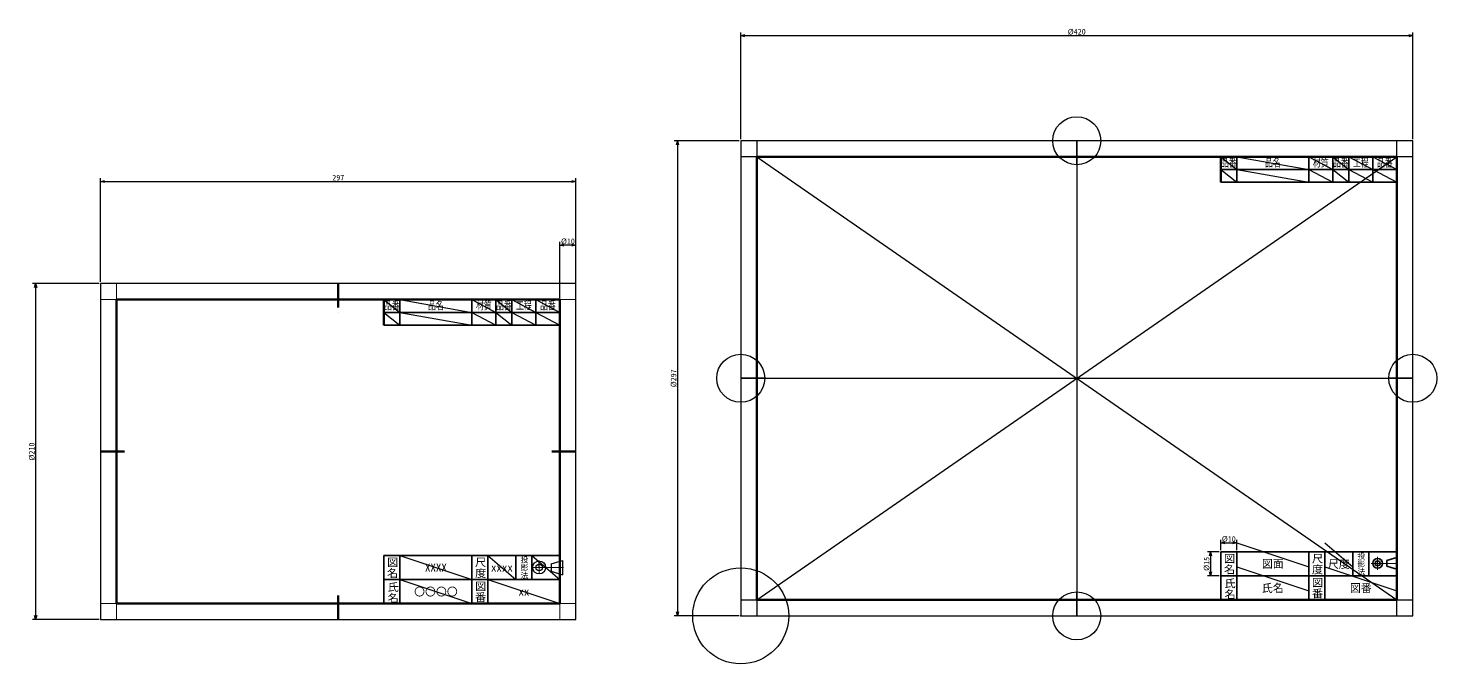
# Model space of a CAD drawing. Header units: millimetres. Extents: x -49 to 835, y -703 to 370.
# Drawn here: x -45 to 835, y -28 to 370 of the extents above; entities that cross this region are included whole.
import ezdxf
from ezdxf.enums import TextEntityAlignment as Align

# ---------------------------------------------------------------- set-up
doc = ezdxf.new("R2010")
doc.units = ezdxf.units.MM
doc.linetypes.add('CENTER2', pattern=[28.575, 19.05, -3.175, 3.175, -3.175])
for name, color, linetype, lineweight in [('01_外形線', 7, 'Continuous', 35), ('02_中心線', 1, 'CENTER2', 18), ('08_細線', 5, 'Continuous', 18)]:
    doc.layers.add(name, color=color, linetype=linetype, lineweight=lineweight)
doc.layers.add('10下書線', color=254, linetype='Continuous', lineweight=25, plot=False)
doc.styles.add('横文字', font='MS Gothic.ttf', dxfattribs={"height": 3.5})
doc.styles.add('縦文字', font='@MS Gothic.ttf', dxfattribs={"height": 3.5})
doc.styles.add('表題欄', font='MS Gothic.ttf', dxfattribs={"width": 0.7, "height": 5})
doc.dimstyles.new('機械', dxfattribs={"dimtxt": 3.5, "dimasz": 2.5, "dimexe": 2, "dimexo": 1, "dimtad": 3, "dimdsep": 46, "dimtxsty": '横文字', "dimblk": 'OPEN30', "dimcen": 0, "dimazin": 2, "dimtfac": 1, "dimtmove": 0, "dimatfit": 3, "dimldrblk": 'OPEN30', "dimfxl": 1, "dimarcsym": 0})
doc.dimstyles.new('機械φ付', dxfattribs={"dimtxt": 3.5, "dimasz": 2.5, "dimexe": 2, "dimexo": 1, "dimtad": 3, "dimdsep": 46, "dimtxsty": '横文字', "dimblk": 'OPEN30', "dimcen": 0, "dimazin": 2, "dimtfac": 1, "dimtmove": 0, "dimatfit": 3, "dimldrblk": 'OPEN30', "dimfxl": 1, "dimarcsym": 0})

# ---------------------------------------------------------------- blocks, each defined once
blk = doc.blocks.new('_Open30')
at = {"color": 0, "linetype": 'ByBlock', "lineweight": -2}
for p, q in [((-1, 0.27), (0, 0)), ((0, 0), (-1, -0.27)), ((0, 0), (-1, 0))]:
    blk.add_line(p, q, dxfattribs=at)
blk = doc.blocks.new('*D8')
at = {"layer": '10下書線', "color": 0, "lineweight": -2, "transparency": 16777216}
for p, q in [((0, 211), (0, 275.82)), ((2.5, 273.82), (294.5, 273.82)), ((297, 211), (297, 275.82))]:
    blk.add_line(p, q, dxfattribs=at)
at = {"layer": 'Defpoints', "color": 0, "transparency": 16777216}
for p in [(297, 273.82), (0, 210), (297, 210)]:
    blk.add_point(p, dxfattribs=at)
at = {"layer": '10下書線', "color": 0, "lineweight": -2, "transparency": 16777216, "xscale": 2.5, "yscale": 2.5, "zscale": 2.5, "rotation": 180}
blk.add_blockref('_Open30', (0, 273.82), dxfattribs=at)
at = {"layer": '10下書線', "color": 0, "lineweight": -2, "transparency": 16777216, "xscale": 2.5, "yscale": 2.5, "zscale": 2.5}
blk.add_blockref('_Open30', (297, 273.82), dxfattribs=at)
at = {"layer": '10下書線', "color": 0, "transparency": 16777216, "insert": (148.5, 276.2), "char_height": 3.5, "attachment_point": 5, "style": '横文字'}
blk.add_mtext('297', dxfattribs=at)
blk = doc.blocks.new('*D7')
at = {"color": 0, "lineweight": -2, "transparency": 16777216}
for p, q in [((287, 201), (287, 236)), ((294.5, 234), (289.5, 234)), ((297, 106), (297, 236))]:
    blk.add_line(p, q, dxfattribs=at)
at = {"layer": 'Defpoints', "color": 0, "transparency": 16777216}
for p in [(287, 234), (287, 200), (297, 105)]:
    blk.add_point(p, dxfattribs=at)
at = {"color": 0, "lineweight": -2, "transparency": 16777216, "xscale": 2.5, "yscale": 2.5, "zscale": 2.5, "rotation": 180}
blk.add_blockref('_Open30', (287, 234), dxfattribs=at)
at = {"color": 0, "lineweight": -2, "transparency": 16777216, "xscale": 2.5, "yscale": 2.5, "zscale": 2.5}
blk.add_blockref('_Open30', (297, 234), dxfattribs=at)
at = {"color": 0, "transparency": 16777216, "insert": (292, 236.37), "char_height": 3.5, "attachment_point": 5, "style": '横文字'}
blk.add_mtext('%%c10', dxfattribs=at)
blk = doc.blocks.new('*D9')
at = {"layer": '10下書線', "color": 0, "lineweight": -2, "transparency": 16777216}
for p, q in [((-1, 210), (-42.61, 210)), ((-40.61, 207.5), (-40.61, 2.5)), ((-1, 0), (-42.61, 0))]:
    blk.add_line(p, q, dxfattribs=at)
at = {"layer": 'Defpoints', "color": 0, "transparency": 16777216}
for p in [(0, 210), (0, 0), (-40.61, 0)]:
    blk.add_point(p, dxfattribs=at)
at = {"layer": '10下書線', "color": 0, "lineweight": -2, "transparency": 16777216, "xscale": 2.5, "yscale": 2.5, "zscale": 2.5}
for p, rotation in [((-40.61, 210), 90), ((-40.61, 0), 270)]:
    blk.add_blockref('_Open30', p, dxfattribs=dict(at, rotation=rotation))
at = {"layer": '10下書線', "color": 0, "transparency": 16777216, "insert": (-42.99, 105), "char_height": 3.5, "attachment_point": 5, "rotation": 90, "style": '横文字'}
blk.add_mtext('%%c210', dxfattribs=at)
blk = doc.blocks.new('*D11')
at = {"layer": '10下書線', "color": 0, "lineweight": -2, "transparency": 16777216}
for p, q in [((399.97, 300.3), (399.97, 367)), ((402.47, 365), (817.47, 365)), ((819.97, 300.3), (819.97, 367))]:
    blk.add_line(p, q, dxfattribs=at)
at = {"layer": 'Defpoints', "color": 0, "lineweight": 50, "transparency": 16777216}
for p in [(819.97, 365), (399.97, 299.3), (819.97, 299.3)]:
    blk.add_point(p, dxfattribs=at)
at = {"layer": '10下書線', "color": 0, "lineweight": -2, "transparency": 16777216, "xscale": 2.5, "yscale": 2.5, "zscale": 2.5, "rotation": 180}
blk.add_blockref('_Open30', (399.97, 365), dxfattribs=at)
at = {"layer": '10下書線', "color": 0, "lineweight": -2, "transparency": 16777216, "xscale": 2.5, "yscale": 2.5, "zscale": 2.5}
blk.add_blockref('_Open30', (819.97, 365), dxfattribs=at)
at = {"layer": '10下書線', "color": 0, "transparency": 16777216, "insert": (609.97, 367.38), "char_height": 3.5, "attachment_point": 5, "style": '横文字'}
blk.add_mtext('%%c420', dxfattribs=at)
blk = doc.blocks.new('*D12')
at = {"layer": '10下書線', "color": 0, "lineweight": -2, "transparency": 16777216}
for p, q in [((398.97, 299.3), (358.46, 299.3)), ((360.46, 296.8), (360.46, 4.8)), ((398.97, 2.3), (358.46, 2.3))]:
    blk.add_line(p, q, dxfattribs=at)
at = {"layer": 'Defpoints', "color": 0, "transparency": 16777216}
for p in [(399.97, 299.3), (360.46, 2.3), (399.97, 2.3)]:
    blk.add_point(p, dxfattribs=at)
at = {"layer": '10下書線', "color": 0, "lineweight": -2, "transparency": 16777216, "xscale": 2.5, "yscale": 2.5, "zscale": 2.5}
for p, rotation in [((360.46, 299.3), 90), ((360.46, 2.3), 270)]:
    blk.add_blockref('_Open30', p, dxfattribs=dict(at, rotation=rotation))
at = {"layer": '10下書線', "color": 0, "transparency": 16777216, "insert": (358.08, 150.8), "char_height": 3.5, "attachment_point": 5, "rotation": 90, "style": '横文字'}
blk.add_mtext('%%c297', dxfattribs=at)
blk = doc.blocks.new('*D13')
at = {"layer": '10下書線', "color": 0, "lineweight": -2, "transparency": 16777216}
for p, q in [((698.97, 42.3), (691.57, 42.3)), ((693.57, 39.8), (693.57, 29.8)), ((698.97, 27.3), (691.57, 27.3))]:
    blk.add_line(p, q, dxfattribs=at)
at = {"layer": 'Defpoints', "color": 0, "transparency": 16777216}
for p in [(699.97, 42.3), (693.57, 27.3), (699.97, 27.3)]:
    blk.add_point(p, dxfattribs=at)
at = {"layer": '10下書線', "color": 0, "lineweight": -2, "transparency": 16777216, "xscale": 2.5, "yscale": 2.5, "zscale": 2.5}
for p, rotation in [((693.57, 42.3), 90), ((693.57, 27.3), 270)]:
    blk.add_blockref('_Open30', p, dxfattribs=dict(at, rotation=rotation))
at = {"layer": '10下書線', "color": 0, "transparency": 16777216, "insert": (691.19, 34.8), "char_height": 3.5, "attachment_point": 5, "rotation": 90, "style": '横文字'}
blk.add_mtext('%%c15', dxfattribs=at)
blk = doc.blocks.new('*D14')
at = {"layer": '10下書線', "color": 0, "lineweight": -2, "transparency": 16777216}
for p, q in [((699.97, 43.3), (699.97, 49.9)), ((702.47, 47.9), (707.47, 47.9)), ((709.97, 43.3), (709.97, 49.9))]:
    blk.add_line(p, q, dxfattribs=at)
at = {"layer": 'Defpoints', "color": 0, "transparency": 16777216}
for p in [(709.97, 47.9), (699.97, 42.3), (709.97, 42.3)]:
    blk.add_point(p, dxfattribs=at)
at = {"layer": '10下書線', "color": 0, "lineweight": -2, "transparency": 16777216, "xscale": 2.5, "yscale": 2.5, "zscale": 2.5, "rotation": 180}
blk.add_blockref('_Open30', (699.97, 47.9), dxfattribs=at)
at = {"layer": '10下書線', "color": 0, "lineweight": -2, "transparency": 16777216, "xscale": 2.5, "yscale": 2.5, "zscale": 2.5}
blk.add_blockref('_Open30', (709.97, 47.9), dxfattribs=at)
at = {"layer": '10下書線', "color": 0, "transparency": 16777216, "insert": (704.97, 50.28), "char_height": 3.5, "attachment_point": 5, "style": '横文字'}
blk.add_mtext('%%c10', dxfattribs=at)
blk = doc.blocks.new('A4図枠')
at = {"layer": '01_外形線', "lineweight": 35}
for p, q in [((10, 200), (287, 200)), ((187, 200), (187, 184)), ((232, 200), (232, 184)), ((247, 200), (247, 184)), ((257, 200), (257, 184)), ((272, 200), (272, 184))]:
    blk.add_line(p, q, dxfattribs=at)
at = {"layer": '01_外形線', "lineweight": 50}
blk.add_line((177, 200), (177, 184), dxfattribs=at)
at = {"layer": '01_外形線'}
blk.add_line((287, 200), (287, 192), dxfattribs=at)
at = {"layer": '02_中心線'}
for p, q in [((274.042, 36.532), (274.042, 28.532)), ((289.139, 32.5), (270.043, 32.5))]:
    blk.add_line(p, q, dxfattribs=at)
at = {"layer": '08_細線'}
for p, q in [((10, 210), (10, 0)), ((287, 0), (287, 210)), ((297, 200), (0, 200)), ((0, 10), (297, 10))]:
    blk.add_line(p, q, dxfattribs=at)
at = {"layer": '10下書線'}
for p, q in [((177, 200), (187, 192)), ((187, 200), (232, 192)), ((232, 200), (247, 192)), ((247, 200), (257, 192)), ((257, 200), (272, 192)), ((272, 200), (287, 192)), ((177, 192), (187, 184)), ((187, 192), (232, 184)), ((232, 192), (247, 184)), ((247, 192), (257, 184)), ((257, 192), (272, 184)), ((272, 192), (287, 184)), ((187, 40), (232, 25)), ((242, 40), (259.5, 25)), ((269.5, 40), (287, 25)), ((274.042, 32.532), (274.042, 36.99)), ((281.576, 34.843), (288.576, 36.99)), ((288.576, 36.99), (288.576, 28.01)), ((281.576, 34.843), (281.576, 30.173)), ((281.576, 30.173), (288.576, 28.01)), ((187, 25), (232, 10)), ((242, 25), (287, 10))]:
    blk.add_line(p, q, dxfattribs=at)
for radius in [4, 2]:
    blk.add_circle((274.042, 32.532), radius, dxfattribs=at)
at = {"layer": 'Defpoints'}
for p, q in [((297, 210), (0, 210)), ((0, 210), (0, 0)), ((297, 0), (297, 210)), ((10, 200), (287, 200)), ((148.5, 192), (148.5, 192)), ((0, 0), (297, 0))]:
    blk.add_line(p, q, dxfattribs=at)
at = {"layer": 'Defpoints', "lineweight": 50}
for p, q in [((148.5, 210), (148.5, 195)), ((10, 10), (10, 200)), ((10, 200), (287, 200)), ((287, 200), (287, 10)), ((0, 105), (15, 105)), ((282, 105), (297, 105)), ((287, 10), (10, 10)), ((148.5, 15), (148.5, 0))]:
    blk.add_line(p, q, dxfattribs=at)
at = {"layer": 'Defpoints', "lineweight": 35}
for p, q in [((177, 192), (287, 192)), ((177, 184), (287, 184)), ((177, 40), (177, 10)), ((287, 40), (177, 40)), ((187, 40), (187, 10)), ((232, 40), (232, 10)), ((242, 40), (242, 10)), ((259.5, 40), (259.5, 25)), ((269.5, 40), (269.5, 25)), ((287, 25), (177, 25))]:
    blk.add_line(p, q, dxfattribs=at)
at = {"width": 25.15014, "attachment_point": 5, "rotation": 270, "style": '縦文字'}
for s, insert, char_height in [('図名', (182, 32.5), 5), ('尺度', (237, 32.5), 5), ('投影法', (264.5, 32.5), 3.5), ('氏名', (182.358, 16.977), 5), ('図番', (237, 17.5), 5)]:
    blk.add_mtext(s, dxfattribs=dict(at, insert=insert, char_height=char_height))
at = {"layer": 'Defpoints', "char_height": 5, "width": 27.5, "attachment_point": 5, "style": '表題欄'}
for s, insert in [('品番', (182, 196)), ('品名', (209.5, 196)), ('材質', (239.5, 196)), ('品番', (252, 196)), ('工程', (264.5, 196)), ('品番', (279.5, 196))]:
    blk.add_mtext(s, dxfattribs=dict(at, insert=insert))
at = {"layer": 'Defpoints'}
for tag, style, p in [('図面', '横文字', (209.5, 32.5)), ('尺度', '表題欄', (250.75, 32.5)), ('氏名', '表題欄', (209.5, 17.5)), ('図番', '表題欄', (264.5, 17.5))]:
    blk.add_attdef(tag, text='', height=5, dxfattribs=dict(at, style=style)).set_placement(p, align=Align.MIDDLE)
dim = blk.add_linear_dim(base=(287, 233.998), p1=(297, 105), p2=(287, 200), dimstyle='機械φ付', override={"dimpost": '%%c<>'})
dim.commit()
dim.dimension.update_dxf_attribs({"geometry": '*D7', "text_midpoint": (292, 236.373)})
at = {"layer": '10下書線'}
dim = blk.add_linear_dim(base=(-40.611, 0), p1=(0, 210), p2=(0, 0), angle=90, dimstyle='機械φ付', override={"dimpost": '%%c<>'}, dxfattribs=at)
dim.commit()
dim.dimension.update_dxf_attribs({"geometry": '*D9', "text_midpoint": (-42.986, 105)})

msp = doc.modelspace()

# ---------------------------------------------------------------- linework, layer by layer
at = {"layer": '01_外形線'}
for p, q in [((609.973, 299.302), (609.973, 284.302)), ((399.973, 150.802), (414.973, 150.802)), ((819.973, 150.802), (804.973, 150.802)), ((803.803, 36.902), (809.2, 38.557)), ((803.803, 36.902), (803.803, 33.301)), ((803.803, 33.301), (809.2, 31.633)), ((609.973, 2.302), (609.973, 17.302))]:
    msp.add_line(p, q, dxfattribs=at)
at = {"layer": '01_外形線', "lineweight": 50}
msp.add_line((699.973, 289.302), (699.973, 273.302), dxfattribs=at)
at = {"layer": '01_外形線', "lineweight": 35}
for p, q in [((709.973, 289.302), (709.973, 273.302)), ((754.973, 289.302), (754.973, 273.302)), ((769.973, 289.302), (769.973, 273.302)), ((779.973, 289.302), (779.973, 273.302)), ((794.973, 289.302), (794.973, 273.302))]:
    msp.add_line(p, q, dxfattribs=at)
at = {"layer": '01_外形線', "lineweight": 50}
msp.add_lwpolyline([(409.973, 289.302), (809.973, 289.302), (809.973, 12.302), (409.973, 12.302)], close=True, dxfattribs=at)
at = {"layer": '01_外形線'}
for radius in [3.084, 1.542]:
    msp.add_circle((797.994, 35.101), radius, dxfattribs=at)
at = {"layer": '02_中心線'}
for p, q in [((797.994, 39.131), (797.994, 31.122)), ((809.634, 35.101), (793.989, 35.101))]:
    msp.add_line(p, q, dxfattribs=at)
at = {"layer": '10下書線'}
for p, q in [((819.973, 299.302), (399.973, 299.302)), ((399.973, 299.302), (399.973, 2.302)), ((409.973, 299.302), (409.973, 2.302)), ((609.973, 299.302), (609.973, 2.302)), ((809.973, 2.302), (809.973, 299.302)), ((819.973, 2.302), (819.973, 299.302)), ((819.973, 289.302), (399.973, 289.302)), ((409.973, 289.302), (809.973, 12.302)), ((409.973, 12.302), (809.973, 289.302)), ((699.973, 289.302), (709.973, 281.302)), ((709.973, 289.302), (754.973, 281.302)), ((754.973, 289.302), (769.973, 281.302)), ((769.973, 289.302), (779.973, 281.302)), ((779.973, 289.302), (794.973, 281.302)), ((794.973, 289.302), (809.973, 281.302)), ((699.973, 281.302), (709.973, 273.302)), ((709.973, 281.302), (754.973, 273.302)), ((754.973, 281.302), (769.973, 273.302)), ((769.973, 281.302), (779.973, 273.302)), ((779.973, 281.302), (794.973, 273.302)), ((794.973, 281.302), (809.973, 273.302)), ((399.973, 150.802), (819.973, 150.802)), ((709.973, 47.9), (754.973, 32.9)), ((764.973, 47.9), (782.473, 32.9)), ((709.973, 32.9), (754.973, 17.9)), ((764.973, 32.9), (809.973, 17.9)), ((399.973, 12.302), (819.973, 12.302)), ((399.973, 2.302), (819.973, 2.302))]:
    msp.add_line(p, q, dxfattribs=at)
for centre, radius in [((609.973, 299.302), 15), ((399.973, 150.802), 15), ((399.973, 150.802), 15), ((819.973, 150.802), 15), ((399.973, 2.302), 30), ((609.973, 2.302), 15)]:
    msp.add_circle(centre, radius, dxfattribs=at)
msp.add_point((399.973, 2.302), dxfattribs=at)
at = {"layer": 'Defpoints', "lineweight": 35}
for p, q in [((699.973, 281.302), (809.973, 281.302)), ((699.973, 273.302), (809.973, 273.302)), ((699.973, 42.302), (699.973, 12.302)), ((809.973, 42.302), (699.973, 42.302)), ((709.973, 42.302), (709.973, 12.302)), ((754.973, 42.302), (754.973, 12.302)), ((764.973, 42.302), (764.973, 12.302)), ((782.473, 42.302), (782.473, 27.302)), ((792.473, 42.302), (792.473, 27.302)), ((809.973, 27.302), (699.973, 27.302))]:
    msp.add_line(p, q, dxfattribs=at)

# ---------------------------------------------------------------- block references
at = {"layer": '10下書線'}
msp.add_blockref('A4図枠', (0, 0), dxfattribs=at).add_auto_attribs({'図番': 'xx', '氏名': '〇〇〇〇', '尺度': 'xxxx', '図面': 'XXXX'})

# ---------------------------------------------------------------- texts
at = {"width": 25.15014, "attachment_point": 5, "rotation": 270, "style": '縦文字'}
for s, insert, char_height in [('図名', (704.973, 34.802), 5), ('尺度', (759.973, 34.802), 5), ('投影法', (787.473, 34.802), 3.5), ('氏名', (705.331, 19.279), 5), ('図番', (759.973, 19.802), 5)]:
    msp.add_mtext(s, dxfattribs=dict(at, insert=insert, char_height=char_height))
at = {"layer": '01_外形線', "insert": (704.973, 285.302), "char_height": 5, "width": 27.5, "attachment_point": 5, "style": '表題欄'}
msp.add_mtext('品番', dxfattribs=at)
at = {"layer": 'Defpoints', "char_height": 5, "width": 27.5, "attachment_point": 5, "style": '表題欄'}
for s, insert in [('品名', (732.473, 285.302)), ('材質', (762.473, 285.302)), ('品番', (774.973, 285.302)), ('工程', (787.473, 285.302)), ('品番', (802.473, 285.302))]:
    msp.add_mtext(s, dxfattribs=dict(at, insert=insert))
at = {"layer": 'Defpoints'}
for tag, text, style, p in [('図面', 'XXXX', '横文字', (732.473, 34.802)), ('尺度', 'xxxx', '表題欄', (773.723, 34.802)), ('氏名', '〇〇〇〇', '表題欄', (732.473, 19.802)), ('図番', 'xx', '表題欄', (787.473, 19.802))]:
    msp.add_attdef(tag, text=text, height=5, dxfattribs=dict(at, style=style)).set_placement(p, align=Align.MIDDLE)

# ---------------------------------------------------------------- dimensions: what is measured, and where the dimension line sits
at = {"layer": '10下書線'}
for base, p1, p2, picture, middle in [((819.973, 365.001), (399.973, 299.302), (819.973, 299.302), '*D11', (609.973, 367.376)), ((709.973, 47.9), (699.973, 42.302), (709.973, 42.302), '*D14', (704.973, 50.275))]:
    dim = msp.add_linear_dim(base=base, p1=p1, p2=p2, dimstyle='機械φ付', override={"dimpost": '%%c<>'}, dxfattribs=at)
    dim.commit()
    dim.dimension.update_dxf_attribs({"geometry": picture, "text_midpoint": middle})
for base, p1, p2, picture, middle in [((360.458, 2.302), (399.973, 299.302), (399.973, 2.302), '*D12', (358.083, 150.802)), ((693.569, 27.302), (699.973, 42.302), (699.973, 27.302), '*D13', (691.194, 34.802))]:
    dim = msp.add_linear_dim(base=base, p1=p1, p2=p2, angle=90, dimstyle='機械φ付', override={"dimpost": '%%c<>'}, dxfattribs=at)
    dim.commit()
    dim.dimension.update_dxf_attribs({"geometry": picture, "text_midpoint": middle})
dim = msp.add_linear_dim(base=(297, 273.821), p1=(0, 210), p2=(297, 210), dimstyle='機械', dxfattribs=at)
dim.commit()
dim.dimension.update_dxf_attribs({"geometry": '*D8', "text_midpoint": (148.5, 276.196)})

doc.saveas('drawing.dxf')
